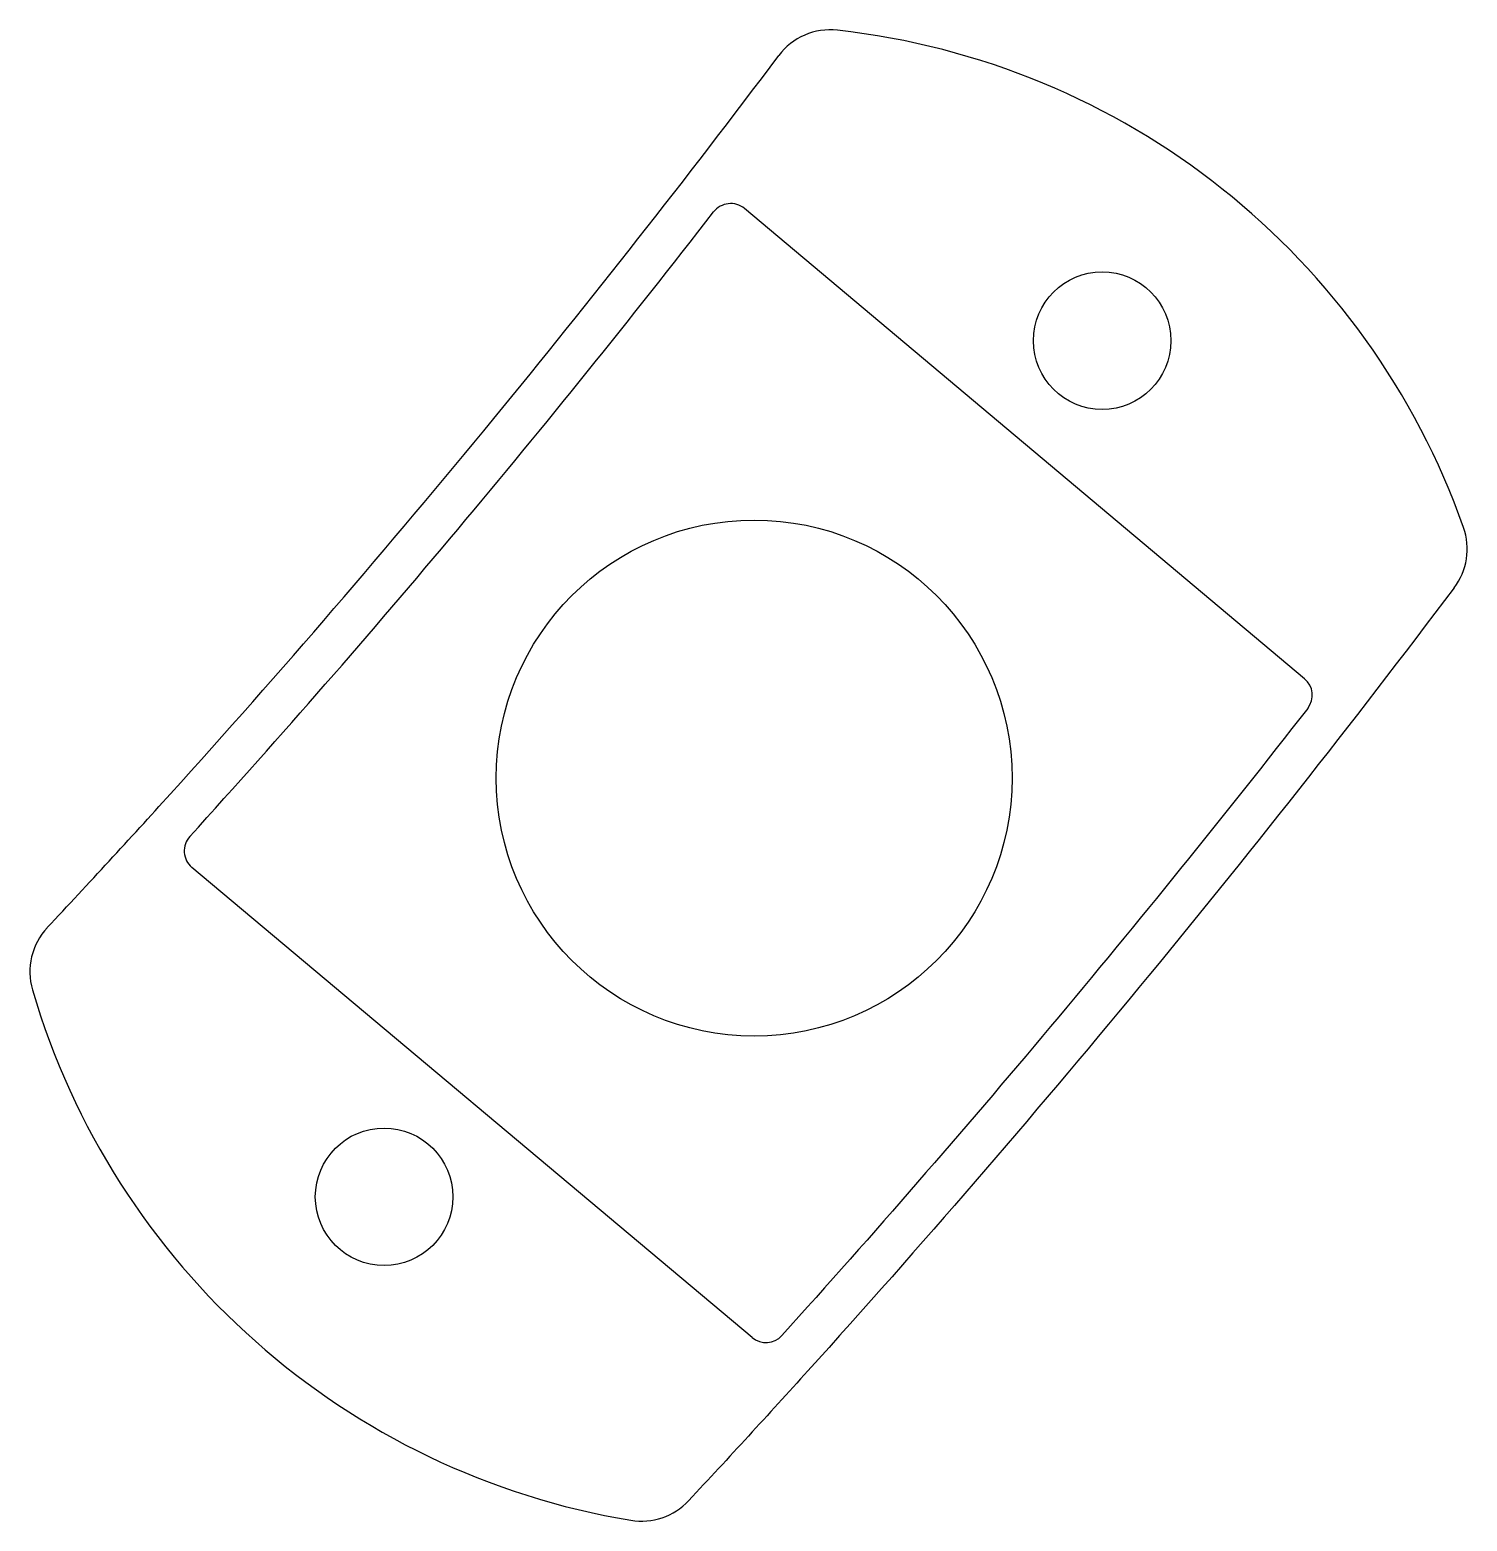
# Model space of a CAD drawing. Header units: millimetres. Extents: x -16.9 to 16.6, y -17.3 to 17.4.
import ezdxf

# ---------------------------------------------------------------- set-up
doc = ezdxf.new("R2010")
doc.units = ezdxf.units.MM

msp = doc.modelspace()

# ---------------------------------------------------------------- linework, layer by layer
at = {"color": 7, "linetype": 'Continuous', "lineweight": 25}
for p, q in [((12.804, 2.311), (-0.227, 13.244)), ((-0.048, -13.013), (-13.081, -2.079))]:
    msp.add_line(p, q, dxfattribs=at)
for centre, radius in [((8.096, 10.172), 1.6), ((0, 0), 6), ((-8.61, -9.74), 1.6)]:
    msp.add_circle(centre, radius, dxfattribs=at)
for centre, radius, start, end in [((1.77, 15.902), 1.5, 83.6477, 143.1063), ((0, 0), 17.5, 19.4445, 83.6477), ((-0.549, 12.861), 0.5, 50.0039, 142.2316), ((15.087, 5.326), 1.5, 322.9909, 19.4445), ((12.483, 1.928), 0.5, 322.0735, 50.0039), ((-12.76, -1.696), 0.5, 137.7622, 230.0039), ((-15.352, -4.506), 1.5, 136.855, 196.3578), ((0, 0), 17.5, 196.3578, 260.5679), ((0.273, -12.63), 0.5, 230.0039, 317.9268), ((-2.622, -15.784), 1.5, 260.5679, 316.9692)]:
    msp.add_arc(centre, radius, start, end, dxfattribs=at)
for points, knots in [([(-16.447, -3.48), (-15.484, -2.453), (-11.943, 1.392), (-6.194, 8.059), (-1.583, 13.933), (0.571, 16.802)], [0.42594681, 0.42594681, 0.42594681, 0.42594681, 0.4375, 0.46875, 0.49760045, 0.49760045, 0.49760045, 0.49760045]), ([(-13.13, -1.359), (-11.005, 0.981), (-8.927, 3.362), (-4.864, 8.206), (-2.88, 10.668), (-0.944, 13.167)], [0.1508865, 0.1508865, 0.1508865, 0.1508865, 0.4999948, 0.4999948, 0.8491084, 0.8491084, 0.8491084, 0.8491084]), ([(16.285, 4.423), (11.525, -1.892), (5.61, -9.057), (-0.594, -15.809), (-1.526, -16.807)], [0.50355475, 0.50355475, 0.50355475, 0.50355475, 0.5625, 0.57283344, 0.57283344, 0.57283344, 0.57283344]), ([(12.877, 1.621), (10.927, -0.882), (8.932, -3.35), (4.854, -8.214), (2.771, -10.609), (0.644, -12.965)], [0.1617979, 0.1617979, 0.1617979, 0.1617979, 0.4999668, 0.4999668, 0.8381689, 0.8381689, 0.8381689, 0.8381689])]:
    msp.add_open_spline(points, degree=3, knots=knots, dxfattribs=at)

doc.saveas('drawing.dxf')
